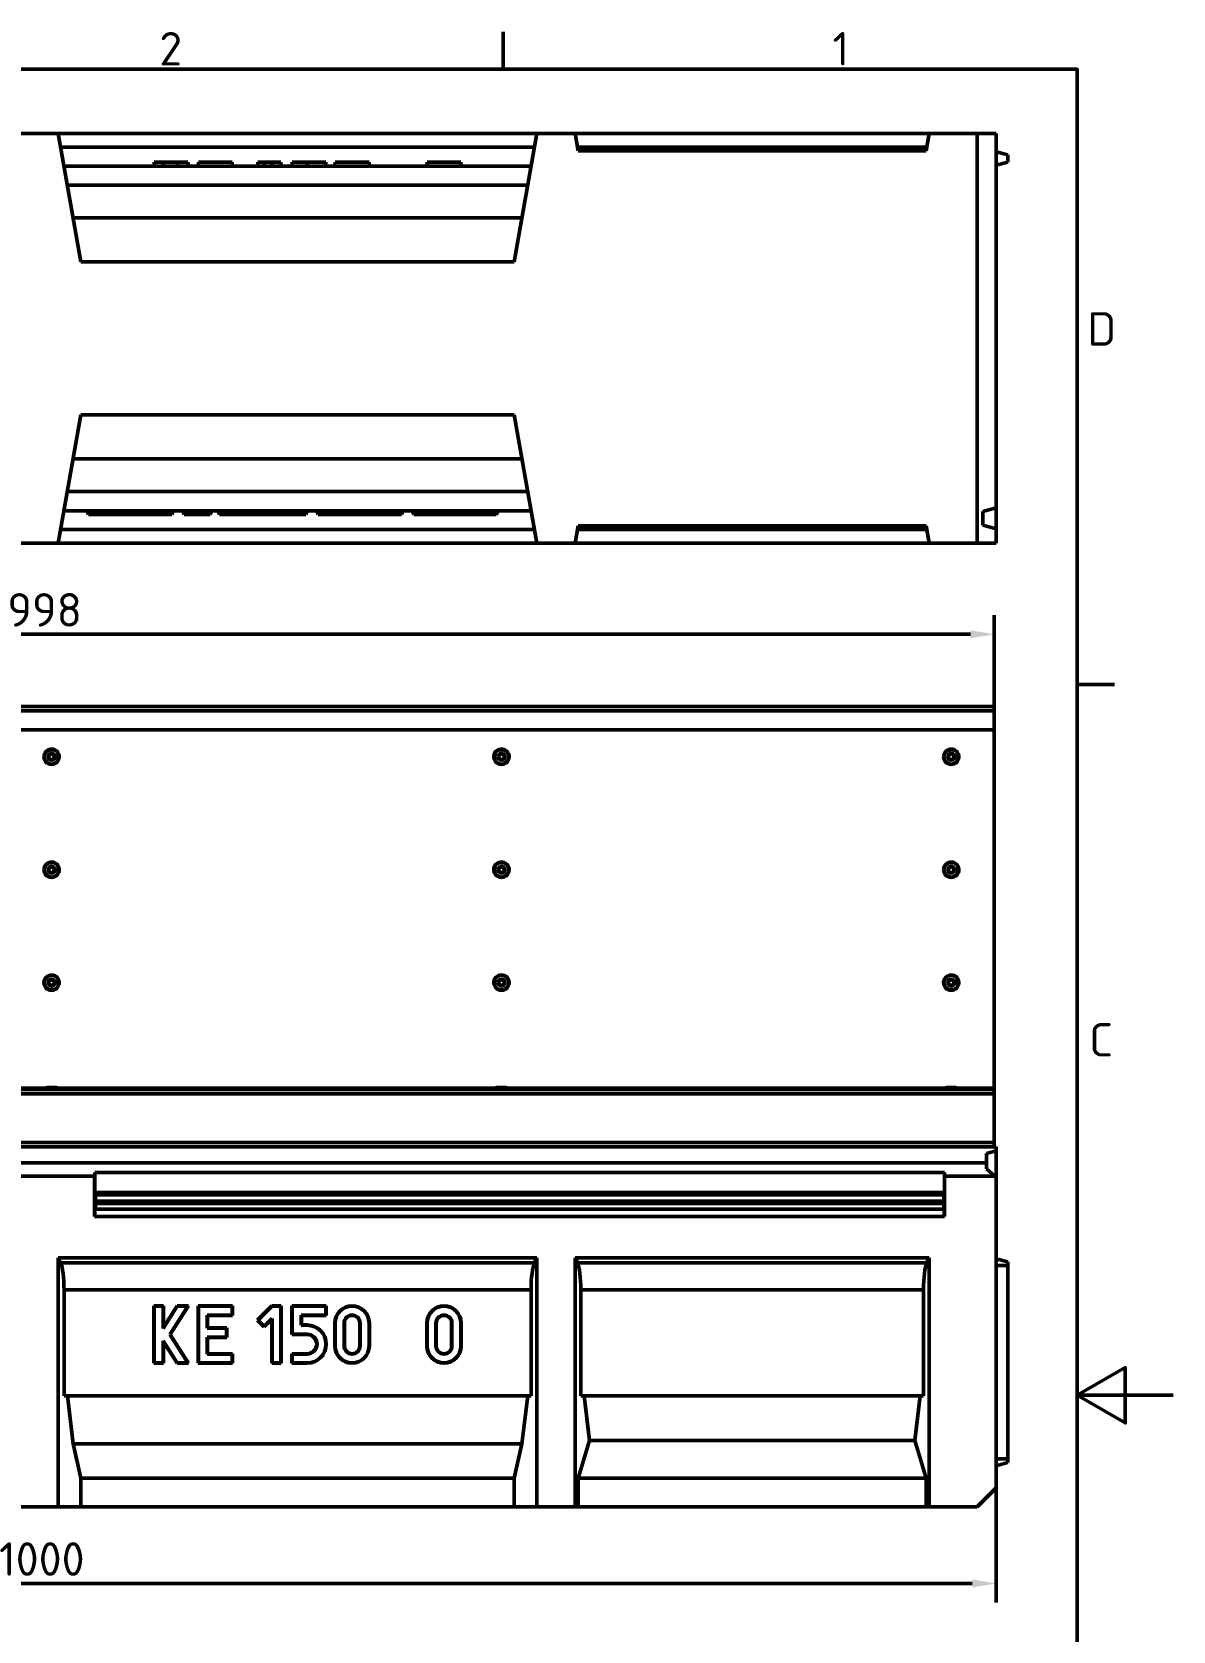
# Model space of a CAD drawing. Header units: millimetres. Extents: x 0 to 2100, y 0 to 1485.
# Drawn here: x 1504 to 2100, y 619 to 1455 of the extents above; entities that cross this region are included whole.
import ezdxf

# ---------------------------------------------------------------- set-up
doc = ezdxf.new("R2010")
doc.units = ezdxf.units.MM
doc.header["$LTSCALE"] = 5
doc.layers.get('0').update_dxf_attribs({"lineweight": 50})
doc.layers.get('Defpoints').update_dxf_attribs({"lineweight": 50})
for name, color, linetype, lineweight in [('Bemaßung (ISO)', 7, 'Continuous', 50), ('Rahmen (ISO)', 7, 'Continuous', 50), ('Sichtbar (ISO)', 7, 'Continuous', 50), ('Sichtbar schmal (ISO)', 7, 'Continuous', 50)]:
    doc.layers.add(name, color=color, linetype=linetype, lineweight=lineweight)
doc.styles.add('Notiztext (DIN)', font='isocpeur.ttf')
doc.styles.add('TXT 3_5', font='isocpeur.ttf')
doc.dimstyles.new('Anrin Standard (DIN)', dxfattribs={"dimscale": 5, "dimtxt": 3.5, "dimasz": 2.5, "dimexe": 2, "dimexo": 0, "dimgap": 0.8, "dimtad": 1, "dimrnd": 1e-08, "dimtxsty": 'TXT 3_5', "dimcen": 0.09, "dimdle": 10, "dimclrd": 256, "dimclre": 256, "dimclrt": 256, "dimadec": 0, "dimazin": 2, "dimtfac": 0.714286, "dimtmove": 0, "dimatfit": 3, "dimfxl": 1, "dimtolj": 1, "dimlwd": -1, "dimlwe": -1, "dimarcsym": 0})

# ---------------------------------------------------------------- blocks, each defined once
blk = doc.blocks.new('Ränder Standardrahmen')
at = {"layer": 'Rahmen (ISO)'}
for p, q in [((350, 287), (350, 290.9)), ((410, 222.75), (413.9, 222.75))]:
    blk.add_line(p, q, dxfattribs=at)
at = {"layer": 'Rahmen (ISO)', "flags": 128}
for points in [[(10, 10), (10, 287), (410, 287), (410, 10), (10, 10)], [(420, 148.5), (410, 148.5), (415, 151.39), (415, 145.61), (410, 148.5)]]:
    blk.add_lwpolyline(points, dxfattribs=at)
at = {"layer": 'Rahmen (ISO)', "char_height": 3.5, "attachment_point": 7, "style": 'Notiztext (DIN)'}
for s, insert in [('2', (314.08, 287.4)), ('1', (384.42, 287.4)), ('D', (411.05, 258.13)), ('C', (411.23, 183.88))]:
    blk.add_mtext(s, dxfattribs=dict(at, insert=insert))
blk = doc.blocks.new('*D13')
at = {"layer": 'Bemaßung (ISO)', "transparency": 16777216}
for p, q in [((1008.63, 1089.93), (1008.63, 1149.93)), ((2006.63, 1089.93), (2006.63, 1149.93)), ((1021.13, 1139.93), (1994.13, 1139.93))]:
    blk.add_line(p, q, dxfattribs=at)
for points in [[(1021.13, 1142.02), (1021.13, 1137.85), (1008.63, 1139.93)], [(1994.13, 1142.02), (1994.13, 1137.85), (2006.63, 1139.93)]]:
    blk.add_solid(points, dxfattribs=at)
at = {"layer": 'Defpoints', "color": 0, "transparency": 16777216}
for p in [(2006.63, 1139.93), (1008.63, 1089.93), (2006.63, 1089.93)]:
    blk.add_point(p, dxfattribs=at)
at = {"layer": 'Bemaßung (ISO)', "transparency": 16777216, "insert": (1491, 1161.43), "char_height": 17.5, "attachment_point": 1, "style": 'TXT 3_5'}
blk.add_mtext('\\A1;998', dxfattribs=at)
blk = doc.blocks.new('*D14')
at = {"layer": 'Bemaßung (ISO)', "transparency": 16777216}
for p, q in [((1007.63, 694.18), (1007.63, 634.18)), ((2007.63, 694.18), (2007.63, 634.18)), ((1020.13, 644.18), (1995.13, 644.18))]:
    blk.add_line(p, q, dxfattribs=at)
for points in [[(1020.13, 646.27), (1020.13, 642.1), (1007.63, 644.18)], [(1995.13, 646.27), (1995.13, 642.1), (2007.63, 644.18)]]:
    blk.add_solid(points, dxfattribs=at)
at = {"layer": 'Defpoints', "color": 0, "transparency": 16777216}
for p in [(1007.63, 694.18), (2007.63, 694.18), (2007.63, 644.18)]:
    blk.add_point(p, dxfattribs=at)
at = {"layer": 'Bemaßung (ISO)', "transparency": 16777216, "insert": (1486.63, 665.68), "char_height": 17.5, "attachment_point": 1, "style": 'TXT 3_5'}
blk.add_mtext('\\A1;1000', dxfattribs=at)

msp = doc.modelspace()

# ---------------------------------------------------------------- linework, layer by layer
at = {"layer": 'Sichtbar (ISO)'}
for p, q in [((1497.626, 1401.479), (1517.626, 1401.479)), ((1767.626, 1401.479), (1517.626, 1401.479)), ((1517.626, 1401.479), (1529.44, 1334.479)), ((1755.812, 1334.479), (1767.626, 1401.479)), ((1767.626, 1401.479), (1787.626, 1401.479)), ((1972.626, 1401.479), (1787.626, 1401.479)), ((1787.626, 1401.479), (1789.213, 1392.479)), ((1971.039, 1392.479), (1972.626, 1401.479)), ((1972.626, 1401.479), (1997.626, 1401.479)), ((1997.626, 1401.479), (1997.626, 1187.479)), ((2007.626, 1401.479), (1997.626, 1401.479)), ((2007.626, 1205.979), (2007.626, 1401.479)), ((1567.626, 1384.479), (1567.801, 1386.479)), ((1572.451, 1386.479), (1567.801, 1386.479)), ((1579.804, 1386.479), (1572.451, 1386.479)), ((1572.626, 1384.479), (1572.451, 1386.479)), ((1579.707, 1384.479), (1579.804, 1386.479)), ((1585.308, 1386.479), (1579.804, 1386.479)), ((1585.626, 1384.479), (1585.308, 1386.479)), ((1590.626, 1384.479), (1590.801, 1386.479)), ((1608.451, 1386.479), (1590.801, 1386.479)), ((1608.626, 1384.479), (1608.451, 1386.479)), ((1621.626, 1384.479), (1621.873, 1386.479)), ((1625.161, 1386.479), (1621.873, 1386.479)), ((1629.301, 1386.479), (1625.161, 1386.479)), ((1625.161, 1384.479), (1625.161, 1386.479)), ((1629.126, 1384.479), (1629.301, 1386.479)), ((1633.951, 1386.479), (1629.301, 1386.479)), ((1634.126, 1384.479), (1633.951, 1386.479)), ((1639.626, 1384.479), (1639.801, 1386.479)), ((1647.626, 1386.479), (1639.801, 1386.479)), ((1647.626, 1386.479), (1657.451, 1386.479)), ((1657.451, 1386.479), (1657.626, 1384.479)), ((1662.126, 1384.479), (1662.301, 1386.479)), ((1662.301, 1386.479), (1679.951, 1386.479)), ((1680.126, 1384.479), (1679.951, 1386.479)), ((1710.126, 1384.479), (1710.301, 1386.479)), ((1710.301, 1386.479), (1727.951, 1386.479)), ((1728.126, 1384.479), (1727.951, 1386.479)), ((1971.039, 1392.479), (1789.213, 1392.479)), ((2007.626, 1391.979), (2013.626, 1390.371)), ((2007.626, 1384.979), (2013.626, 1386.586)), ((2013.626, 1390.371), (2013.626, 1386.586)), ((1764.628, 1384.479), (1520.623, 1384.479)), ((1762.865, 1374.479), (1522.387, 1374.479)), ((1759.867, 1357.479), (1525.384, 1357.479)), ((1755.812, 1334.479), (1529.44, 1334.479)), ((1529.44, 1254.479), (1517.626, 1187.479)), ((1755.812, 1254.479), (1529.44, 1254.479)), ((1767.626, 1187.479), (1755.812, 1254.479)), ((1759.867, 1231.479), (1525.384, 1231.479)), ((1762.865, 1214.479), (1522.387, 1214.479)), ((1764.628, 1204.479), (1520.623, 1204.479)), ((1532.626, 1204.479), (1533.354, 1202.479)), ((1547.626, 1204.479), (1547.324, 1202.479)), ((1562.626, 1204.479), (1563.354, 1202.479)), ((1577.626, 1204.479), (1576.898, 1202.479)), ((1582.626, 1204.479), (1583.354, 1202.479)), ((1597.626, 1204.479), (1596.898, 1202.479)), ((1601.126, 1204.479), (1601.854, 1202.479)), ((1617.626, 1204.479), (1616.898, 1202.479)), ((1632.626, 1204.479), (1633.354, 1202.479)), ((1647.626, 1204.479), (1646.898, 1202.479)), ((1652.626, 1204.479), (1653.354, 1202.479)), ((1667.626, 1204.479), (1667.324, 1202.479)), ((1682.626, 1204.479), (1683.354, 1202.479)), ((1697.626, 1204.479), (1696.898, 1202.479)), ((1702.626, 1204.479), (1703.354, 1202.479)), ((1717.626, 1204.479), (1716.898, 1202.479)), ((1731.626, 1204.479), (1732.194, 1202.479)), ((1732.626, 1204.479), (1733.194, 1202.479)), ((1747.626, 1204.479), (1746.448, 1202.479)), ((2000.626, 1204.103), (2007.626, 1205.979)), ((2000.626, 1196.854), (2000.626, 1204.103)), ((2007.626, 1205.979), (2007.626, 1194.979)), ((1533.354, 1202.479), (1547.324, 1202.479)), ((1547.324, 1202.479), (1563.354, 1202.479)), ((1563.354, 1202.479), (1576.898, 1202.479)), ((1583.354, 1202.479), (1596.898, 1202.479)), ((1601.854, 1202.479), (1616.898, 1202.479)), ((1616.898, 1202.479), (1625.126, 1202.479)), ((1625.126, 1202.479), (1633.354, 1202.479)), ((1633.354, 1202.479), (1646.898, 1202.479)), ((1653.354, 1202.479), (1667.324, 1202.479)), ((1667.324, 1202.479), (1683.354, 1202.479)), ((1683.354, 1202.479), (1696.898, 1202.479)), ((1703.354, 1202.479), (1716.898, 1202.479)), ((1716.898, 1202.479), (1732.194, 1202.479)), ((1732.194, 1202.479), (1733.194, 1202.479)), ((1733.194, 1202.479), (1746.448, 1202.479)), ((1789.213, 1196.479), (1787.626, 1187.479)), ((1971.039, 1196.479), (1789.213, 1196.479)), ((1972.626, 1187.479), (1971.039, 1196.479)), ((2007.626, 1194.979), (2000.626, 1196.854)), ((2007.626, 1187.479), (2007.626, 1194.979)), ((1517.626, 1187.479), (1497.626, 1187.479)), ((1767.626, 1187.479), (1517.626, 1187.479)), ((1787.626, 1187.479), (1767.626, 1187.479)), ((1972.626, 1187.479), (1787.626, 1187.479)), ((1997.626, 1187.479), (1972.626, 1187.479)), ((1997.626, 1187.479), (2007.626, 1187.479)), ((2006.626, 1102.184), (1008.626, 1102.184)), ((2006.626, 1102.184), (2006.626, 1099.934)), ((2006.626, 1089.973), (2006.626, 1099.934)), ((1008.626, 1089.973), (2006.626, 1089.973)), ((2006.626, 1089.934), (1008.626, 1089.934)), ((2006.626, 1089.934), (2006.626, 1089.973)), ((2006.626, 902.914), (2006.626, 1089.934)), ((1510.126, 1075.93), (1510.126, 1075.922)), ((1518.126, 1075.93), (1518.126, 1075.922)), ((1745.126, 1075.93), (1745.126, 1075.922)), ((1753.126, 1075.93), (1753.126, 1075.922)), ((1980.126, 1075.93), (1980.126, 1075.922)), ((1988.126, 1075.93), (1988.126, 1075.922)), ((1510.126, 1016.95), (1510.126, 1016.943)), ((1518.126, 1016.95), (1518.126, 1016.943)), ((1745.126, 1016.95), (1745.126, 1016.943)), ((1753.126, 1016.95), (1753.126, 1016.943)), ((1980.126, 1016.95), (1980.126, 1016.943)), ((1988.126, 1016.95), (1988.126, 1016.943)), ((1510.126, 957.971), (1510.126, 957.963)), ((1518.126, 957.971), (1518.126, 957.963)), ((1745.126, 957.971), (1745.126, 957.963)), ((1753.126, 957.971), (1753.126, 957.963)), ((1980.126, 957.971), (1980.126, 957.963)), ((1988.126, 957.971), (1988.126, 957.963)), ((2006.626, 902.184), (1008.626, 902.184)), ((1510.126, 902.483), (1510.126, 902.184)), ((1512.326, 903.184), (1515.926, 903.184)), ((1518.126, 902.483), (1518.126, 902.184)), ((1745.126, 902.483), (1745.126, 902.184)), ((1747.326, 903.184), (1750.926, 903.184)), ((1753.126, 902.483), (1753.126, 902.184)), ((1980.126, 902.483), (1980.126, 902.184)), ((1982.326, 903.184), (1985.926, 903.184)), ((1988.126, 902.483), (1988.126, 902.184)), ((2006.626, 902.184), (2006.626, 902.914)), ((2006.626, 902.184), (2006.626, 899.934)), ((2006.626, 874.434), (2006.626, 899.934)), ((2007.626, 872.184), (1007.626, 872.184)), ((2002.626, 868.669), (2007.626, 870.216)), ((2002.626, 863.884), (2002.626, 868.669)), ((2006.626, 874.434), (2006.626, 872.184)), ((2007.626, 870.216), (2007.626, 872.184)), ((2007.626, 870.216), (2007.626, 856.01)), ((2002.626, 863.884), (1012.626, 863.884)), ((2002.626, 860.686), (2002.626, 863.884)), ((2006.869, 856.884), (2002.626, 860.686)), ((1536.626, 856.884), (1478.626, 856.884)), ((1536.713, 858.884), (1536.626, 856.884)), ((1536.626, 856.884), (1536.626, 835.884)), ((1980.538, 858.884), (1536.713, 858.884)), ((1536.713, 858.884), (1536.713, 848.384)), ((1980.626, 856.884), (1980.538, 858.884)), ((1980.538, 848.384), (1980.538, 858.884)), ((2006.869, 856.884), (1980.626, 856.884)), ((1980.626, 856.884), (1980.626, 835.884)), ((2006.869, 856.884), (2007.626, 856.01)), ((2007.626, 694.184), (2007.626, 856.01)), ((1980.538, 848.384), (1536.713, 848.384)), ((1536.713, 848.384), (1536.888, 847.229)), ((1537.063, 843.765), (1537.063, 842.541)), ((1980.188, 842.541), (1980.188, 843.765)), ((1980.363, 847.229), (1980.538, 848.384)), ((1536.961, 839.712), (1536.626, 835.884)), ((1980.626, 835.884), (1536.626, 835.884)), ((1980.626, 835.884), (1980.291, 839.712)), ((1767.626, 814.184), (1517.626, 814.184)), ((1517.626, 684.184), (1517.626, 814.184)), ((1517.626, 814.184), (1518.883, 811.588)), ((1766.368, 811.588), (1767.626, 814.184)), ((1767.626, 684.184), (1767.626, 814.184)), ((1972.626, 814.184), (1787.626, 814.184)), ((1787.626, 684.184), (1787.626, 814.184)), ((1787.626, 814.184), (1788.883, 811.588)), ((1971.368, 811.588), (1972.626, 814.184)), ((1972.626, 684.184), (1972.626, 814.184)), ((2013.626, 812.076), (2007.626, 813.684)), ((2013.626, 812.076), (2013.626, 810.184)), ((2013.626, 709.184), (2013.626, 810.184)), ((1520.623, 797.493), (1520.623, 742.184)), ((1764.628, 742.184), (1764.628, 797.493)), ((1790.623, 797.493), (1790.623, 742.184)), ((1969.628, 742.184), (1969.628, 797.493)), ((1567.626, 789.184), (1567.801, 789.009)), ((1567.626, 759.184), (1567.626, 789.184)), ((1567.626, 789.184), (1572.626, 789.184)), ((1567.801, 759.359), (1567.801, 789.009)), ((1567.801, 789.009), (1572.451, 789.009)), ((1572.626, 789.184), (1572.451, 789.009)), ((1572.451, 789.009), (1572.451, 777.399)), ((1572.451, 777.399), (1579.804, 789.009)), ((1572.626, 789.184), (1572.626, 778.002)), ((1572.626, 778.002), (1579.707, 789.184)), ((1585.308, 789.009), (1575.919, 774.184)), ((1585.626, 789.184), (1576.126, 774.184)), ((1579.707, 789.184), (1579.804, 789.009)), ((1579.707, 789.184), (1585.626, 789.184)), ((1579.804, 789.009), (1585.308, 789.009)), ((1585.626, 789.184), (1585.308, 789.009)), ((1590.626, 789.184), (1608.626, 789.184)), ((1590.626, 789.184), (1590.801, 789.009)), ((1590.626, 759.184), (1590.626, 789.184)), ((1590.801, 789.009), (1608.451, 789.009)), ((1590.801, 759.359), (1590.801, 789.009)), ((1608.626, 789.184), (1608.451, 789.009)), ((1608.451, 789.009), (1608.451, 784.359)), ((1608.626, 789.184), (1608.626, 784.184)), ((1621.626, 781.684), (1629.126, 789.184)), ((1621.873, 781.684), (1629.198, 789.009)), ((1629.126, 789.184), (1634.126, 789.184)), ((1629.126, 789.184), (1629.198, 789.009)), ((1629.198, 789.009), (1633.951, 789.009)), ((1634.126, 789.184), (1633.951, 789.009)), ((1633.951, 789.009), (1633.951, 759.359)), ((1634.126, 789.184), (1634.126, 759.184)), ((1639.626, 789.184), (1639.801, 789.009)), ((1639.626, 774.184), (1639.626, 789.184)), ((1639.626, 789.184), (1657.626, 789.184)), ((1639.801, 774.359), (1639.801, 789.009)), ((1639.801, 789.009), (1657.451, 789.009)), ((1657.626, 789.184), (1657.451, 789.009)), ((1657.451, 789.009), (1657.451, 784.359)), ((1657.626, 789.184), (1657.626, 784.184)), ((1572.626, 778.002), (1572.451, 777.399)), ((1608.451, 784.359), (1595.451, 784.359)), ((1595.626, 784.184), (1595.451, 784.359)), ((1595.451, 784.359), (1595.451, 777.509)), ((1595.626, 777.684), (1595.451, 777.509)), ((1595.451, 777.509), (1605.451, 777.509)), ((1608.626, 784.184), (1595.626, 784.184)), ((1595.626, 784.184), (1595.626, 777.684)), ((1595.626, 777.684), (1605.626, 777.684)), ((1605.626, 777.684), (1605.451, 777.509)), ((1605.451, 777.509), (1605.451, 772.859)), ((1605.626, 777.684), (1605.626, 772.684)), ((1608.626, 784.184), (1608.451, 784.359)), ((1621.626, 781.684), (1621.873, 781.684)), ((1625.161, 778.148), (1621.626, 781.684)), ((1625.161, 778.396), (1621.873, 781.684)), ((1629.301, 782.535), (1625.161, 778.396)), ((1629.126, 782.113), (1625.161, 778.148)), ((1625.161, 778.148), (1625.161, 778.396)), ((1629.126, 782.113), (1629.301, 782.535)), ((1629.126, 759.184), (1629.126, 782.113)), ((1629.301, 759.359), (1629.301, 782.535)), ((1657.451, 784.359), (1644.451, 784.359)), ((1644.626, 784.184), (1644.451, 784.359)), ((1644.451, 784.359), (1644.451, 779.009)), ((1644.626, 779.184), (1644.451, 779.009)), ((1644.451, 779.009), (1647.626, 779.009)), ((1657.626, 784.184), (1644.626, 784.184)), ((1644.626, 784.184), (1644.626, 779.184)), ((1644.626, 779.184), (1647.626, 779.184)), ((1657.626, 784.184), (1657.451, 784.359)), ((1662.126, 768.184), (1662.126, 780.184)), ((1662.301, 768.184), (1662.301, 780.184)), ((1666.951, 768.184), (1666.951, 780.184)), ((1667.126, 780.184), (1667.126, 768.184)), ((1675.126, 768.184), (1675.126, 780.184)), ((1675.301, 780.184), (1675.301, 768.184)), ((1679.951, 780.184), (1679.951, 768.184)), ((1680.126, 780.184), (1680.126, 768.184)), ((1710.126, 768.184), (1710.126, 780.184)), ((1710.301, 768.184), (1710.301, 780.184)), ((1714.951, 768.184), (1714.951, 780.184)), ((1715.126, 780.184), (1715.126, 768.184)), ((1723.126, 768.184), (1723.126, 780.184)), ((1723.301, 780.184), (1723.301, 768.184)), ((1727.951, 780.184), (1727.951, 768.184)), ((1728.126, 780.184), (1728.126, 768.184)), ((1579.804, 759.359), (1572.451, 770.968)), ((1572.626, 770.365), (1572.451, 770.968)), ((1572.451, 770.968), (1572.451, 759.359)), ((1579.707, 759.184), (1572.626, 770.365)), ((1572.626, 770.365), (1572.626, 759.184)), ((1576.126, 774.184), (1575.919, 774.184)), ((1575.919, 774.184), (1585.308, 759.359)), ((1576.126, 774.184), (1585.626, 759.184)), ((1605.451, 772.859), (1595.451, 772.859)), ((1595.626, 772.684), (1595.451, 772.859)), ((1595.451, 772.859), (1595.451, 764.009)), ((1605.626, 772.684), (1595.626, 772.684)), ((1595.626, 772.684), (1595.626, 764.184)), ((1605.626, 772.684), (1605.451, 772.859)), ((1639.626, 774.184), (1639.801, 774.359)), ((1647.626, 774.184), (1639.626, 774.184)), ((1647.626, 774.359), (1639.801, 774.359)), ((1595.626, 764.184), (1595.451, 764.009)), ((1595.451, 764.009), (1608.451, 764.009)), ((1595.626, 764.184), (1608.626, 764.184)), ((1608.626, 764.184), (1608.451, 764.009)), ((1608.451, 764.009), (1608.451, 759.359)), ((1608.626, 764.184), (1608.626, 759.184)), ((1639.626, 764.184), (1639.801, 764.009)), ((1639.626, 759.184), (1639.626, 764.184)), ((1639.626, 764.184), (1647.626, 764.184)), ((1639.801, 759.359), (1639.801, 764.009)), ((1639.801, 764.009), (1647.626, 764.009)), ((1567.626, 759.184), (1567.801, 759.359)), ((1572.626, 759.184), (1567.626, 759.184)), ((1572.451, 759.359), (1567.801, 759.359)), ((1572.626, 759.184), (1572.451, 759.359)), ((1579.707, 759.184), (1579.804, 759.359)), ((1585.626, 759.184), (1579.707, 759.184)), ((1585.308, 759.359), (1579.804, 759.359)), ((1585.626, 759.184), (1585.308, 759.359)), ((1590.626, 759.184), (1590.801, 759.359)), ((1608.626, 759.184), (1590.626, 759.184)), ((1608.451, 759.359), (1590.801, 759.359)), ((1608.626, 759.184), (1608.451, 759.359)), ((1629.126, 759.184), (1629.301, 759.359)), ((1634.126, 759.184), (1629.126, 759.184)), ((1633.951, 759.359), (1629.301, 759.359)), ((1634.126, 759.184), (1633.951, 759.359)), ((1639.626, 759.184), (1639.801, 759.359)), ((1647.626, 759.184), (1639.626, 759.184)), ((1647.626, 759.359), (1639.801, 759.359)), ((1764.628, 742.184), (1520.623, 742.184)), ((1522.387, 742.184), (1525.384, 717.184)), ((1759.867, 717.184), (1762.865, 742.184)), ((1969.628, 742.184), (1790.623, 742.184)), ((1792.387, 742.184), (1795.194, 718.769)), ((1965.057, 718.769), (1967.865, 742.184)), ((1789.213, 699.184), (1795.194, 718.769)), ((1795.194, 718.769), (1965.057, 718.769)), ((1965.057, 718.769), (1971.039, 699.184)), ((1759.867, 717.184), (1525.384, 717.184)), ((1525.384, 717.184), (1529.44, 699.184)), ((1755.812, 699.184), (1759.867, 717.184)), ((2013.626, 707.291), (2007.626, 705.684)), ((2013.626, 709.184), (2013.626, 707.291)), ((1755.812, 699.184), (1529.44, 699.184)), ((1529.44, 699.184), (1529.44, 684.184)), ((1755.812, 684.184), (1755.812, 699.184)), ((1789.213, 684.184), (1789.213, 699.184)), ((1971.039, 699.184), (1789.213, 699.184)), ((1971.039, 699.184), (1971.039, 684.184)), ((2007.626, 694.184), (1997.626, 684.184)), ((1497.626, 684.184), (1517.626, 684.184)), ((1517.626, 684.184), (1529.44, 684.184)), ((1755.812, 684.184), (1529.44, 684.184)), ((1755.812, 684.184), (1767.626, 684.184)), ((1767.626, 684.184), (1787.626, 684.184)), ((1787.626, 684.184), (1789.213, 684.184)), ((1971.039, 684.184), (1789.213, 684.184)), ((1971.039, 684.184), (1972.626, 684.184)), ((1972.626, 684.184), (1997.626, 684.184))]:
    msp.add_line(p, q, dxfattribs=at)
for centre, radius, start, end in [((1510.426, 902.483), 0.3, 113.84447, 180), ((1512.326, 898.184), 5, 90, 113.84447), ((1515.926, 898.184), 5, 66.15553, 90), ((1517.826, 902.483), 0.3, 0, 66.15553), ((1745.426, 902.483), 0.3, 113.84447, 180), ((1747.326, 898.184), 5, 90, 113.84447), ((1750.926, 898.184), 5, 66.15553, 90), ((1752.826, 902.483), 0.3, 0, 66.15553), ((1980.426, 902.483), 0.3, 113.84447, 180), ((1982.326, 898.184), 5, 90, 113.84447), ((1985.926, 898.184), 5, 66.15553, 90), ((1987.826, 902.483), 0.3, 0, 66.15553), ((1671.126, 780.184), 9, 0, 180), ((1671.126, 780.184), 8.825, 0, 180), ((1719.126, 780.184), 9, 0, 180), ((1719.126, 780.184), 8.825, 0, 180), ((1647.626, 769.184), 10, 270, 90), ((1647.626, 769.184), 9.825, 270, 90), ((1671.126, 780.184), 4.175, 0, 180), ((1671.126, 780.184), 4, 0, 180), ((1719.126, 780.184), 4.175, 0, 180), ((1719.126, 780.184), 4, 0, 180), ((1647.626, 769.184), 5.175, 270, 90), ((1647.626, 769.184), 5, 270, 90), ((1671.126, 768.184), 9, 180, 0), ((1671.126, 768.184), 8.825, 180, 0), ((1671.126, 768.184), 4.175, 180, 0), ((1671.126, 768.184), 4, 180, 0), ((1719.126, 768.184), 9, 180, 0), ((1719.126, 768.184), 8.825, 180, 0), ((1719.126, 768.184), 4.175, 180, 0), ((1719.126, 768.184), 4, 180, 0)]:
    msp.add_arc(centre, radius, start, end, dxfattribs=at)
for centre in [(1514.126, 1075.948), (1749.126, 1075.948), (1984.126, 1075.948), (1514.126, 1016.969), (1749.126, 1016.969), (1984.126, 1016.969), (1514.126, 957.989), (1749.126, 957.989), (1984.126, 957.989)]:
    msp.add_ellipse(centre, major_axis=(-1.5, 0), ratio=0.9996573, dxfattribs=at)
for centre, major_axis, ratio, start_param, end_param in [((1514.126, 1075.922), (1.5, 0), 0.9996573, 0.0087288, 3.1328639), ((1749.126, 1075.922), (1.5, 0), 0.9996573, 0.0087288, 3.1328639), ((1984.126, 1075.922), (1.5, 0), 0.9996573, 0.0087288, 3.1328639), ((1514.126, 1075.922), (4, 0), 0.9996573, 3.1415927, 6.2831853), ((1749.126, 1075.922), (4, 0), 0.9996573, 3.1415927, 6.2831853), ((1984.126, 1075.922), (4, 0), 0.9996573, 3.1415927, 6.2831853), ((1514.126, 1016.943), (4, 0), 0.9996573, 3.1415927, 6.2831853), ((1514.126, 1016.943), (1.5, 0), 0.9996573, 0.0087288, 3.1328639), ((1749.126, 1016.943), (4, 0), 0.9996573, 3.1415927, 6.2831853), ((1749.126, 1016.943), (1.5, 0), 0.9996573, 0.0087288, 3.1328639), ((1984.126, 1016.943), (4, 0), 0.9996573, 3.1415927, 6.2831853), ((1984.126, 1016.943), (1.5, 0), 0.9996573, 0.0087288, 3.1328639), ((1514.126, 957.963), (4, 0), 0.9996573, 3.1415927, 6.2831853), ((1514.126, 957.963), (1.5, 0), 0.9996573, 0.0087288, 3.1328639), ((1749.126, 957.963), (4, 0), 0.9996573, 3.1415927, 6.2831853), ((1749.126, 957.963), (1.5, 0), 0.9996573, 0.0087288, 3.1328639), ((1984.126, 957.963), (4, 0), 0.9996573, 3.1415927, 6.2831853), ((1984.126, 957.963), (1.5, 0), 0.9996573, 0.0087288, 3.1328639), ((1536.713, 843.765), (0, 4), 0.0874887, 4.712389, 5.7595865), ((1980.538, 843.765), (0, -4), 0.0874887, 3.6651914, 4.712389), ((1536.713, 842.541), (0, 4), 0.0874887, 3.9269908, 4.712389), ((1980.538, 842.541), (0, -4), 0.0874887, 4.712389, 5.4977871), ((1517.978, 797.493), (0, 15), 0.176327, 4.712389, 5.9341195), ((1767.273, 797.493), (0, -15), 0.176327, 3.4906585, 4.712389), ((1787.978, 797.493), (0, 15), 0.176327, 4.712389, 5.9341195), ((1972.273, 797.493), (0, -15), 0.176327, 3.4906585, 4.712389)]:
    msp.add_ellipse(centre, major_axis=major_axis, ratio=ratio, start_param=start_param, end_param=end_param, dxfattribs=at)
for points in [[(1510.126, 1075.93), (1510.126, 1076.357), (1510.195, 1076.783), (1510.463, 1077.593), (1510.662, 1077.976), (1511.172, 1078.66), (1511.482, 1078.961), (1512.181, 1079.45), (1512.57, 1079.639), (1513.388, 1079.883), (1513.816, 1079.94), (1514.669, 1079.915), (1515.093, 1079.833), (1515.895, 1079.542), (1516.272, 1079.331), (1516.942, 1078.802), (1517.234, 1078.483), (1517.702, 1077.77), (1517.879, 1077.376), (1518.08, 1076.627), (1518.126, 1076.279), (1518.126, 1075.93)], [(1745.126, 1075.93), (1745.126, 1076.357), (1745.195, 1076.783), (1745.463, 1077.593), (1745.662, 1077.976), (1746.172, 1078.66), (1746.482, 1078.961), (1747.181, 1079.45), (1747.57, 1079.639), (1748.388, 1079.883), (1748.816, 1079.94), (1749.669, 1079.915), (1750.093, 1079.833), (1750.895, 1079.542), (1751.272, 1079.331), (1751.942, 1078.802), (1752.234, 1078.483), (1752.702, 1077.77), (1752.879, 1077.376), (1753.08, 1076.627), (1753.126, 1076.279), (1753.126, 1075.93)], [(1980.126, 1075.93), (1980.126, 1076.357), (1980.195, 1076.783), (1980.463, 1077.593), (1980.662, 1077.976), (1981.172, 1078.66), (1981.482, 1078.961), (1982.181, 1079.45), (1982.57, 1079.639), (1983.388, 1079.883), (1983.816, 1079.94), (1984.669, 1079.915), (1985.093, 1079.833), (1985.895, 1079.542), (1986.272, 1079.331), (1986.942, 1078.802), (1987.234, 1078.483), (1987.702, 1077.77), (1987.879, 1077.376), (1988.08, 1076.627), (1988.126, 1076.279), (1988.126, 1075.93)], [(1510.126, 1016.95), (1510.126, 1017.377), (1510.195, 1017.803), (1510.463, 1018.613), (1510.662, 1018.996), (1511.172, 1019.68), (1511.482, 1019.981), (1512.181, 1020.471), (1512.57, 1020.659), (1513.388, 1020.903), (1513.816, 1020.96), (1514.669, 1020.935), (1515.093, 1020.854), (1515.895, 1020.562), (1516.272, 1020.351), (1516.942, 1019.822), (1517.234, 1019.503), (1517.702, 1018.791), (1517.879, 1018.396), (1518.08, 1017.648), (1518.126, 1017.299), (1518.126, 1016.95)], [(1745.126, 1016.95), (1745.126, 1017.377), (1745.195, 1017.803), (1745.463, 1018.613), (1745.662, 1018.996), (1746.172, 1019.68), (1746.482, 1019.981), (1747.181, 1020.471), (1747.57, 1020.659), (1748.388, 1020.903), (1748.816, 1020.96), (1749.669, 1020.935), (1750.093, 1020.854), (1750.895, 1020.562), (1751.272, 1020.351), (1751.942, 1019.822), (1752.234, 1019.503), (1752.702, 1018.791), (1752.879, 1018.396), (1753.08, 1017.648), (1753.126, 1017.299), (1753.126, 1016.95)], [(1980.126, 1016.95), (1980.126, 1017.377), (1980.195, 1017.803), (1980.463, 1018.613), (1980.662, 1018.996), (1981.172, 1019.68), (1981.482, 1019.981), (1982.181, 1020.471), (1982.57, 1020.659), (1983.388, 1020.903), (1983.816, 1020.96), (1984.669, 1020.935), (1985.093, 1020.854), (1985.895, 1020.562), (1986.272, 1020.351), (1986.942, 1019.822), (1987.234, 1019.503), (1987.702, 1018.791), (1987.879, 1018.396), (1988.08, 1017.648), (1988.126, 1017.299), (1988.126, 1016.95)], [(1510.126, 957.971), (1510.126, 958.397), (1510.195, 958.824), (1510.463, 959.633), (1510.662, 960.016), (1511.172, 960.701), (1511.482, 961.002), (1512.181, 961.491), (1512.57, 961.679), (1513.388, 961.924), (1513.816, 961.98), (1514.669, 961.955), (1515.093, 961.874), (1515.895, 961.582), (1516.272, 961.371), (1516.942, 960.842), (1517.234, 960.524), (1517.702, 959.811), (1517.879, 959.417), (1518.08, 958.668), (1518.126, 958.319), (1518.126, 957.971)], [(1745.126, 957.971), (1745.126, 958.397), (1745.195, 958.824), (1745.463, 959.633), (1745.662, 960.016), (1746.172, 960.701), (1746.482, 961.002), (1747.181, 961.491), (1747.57, 961.679), (1748.388, 961.924), (1748.816, 961.98), (1749.669, 961.955), (1750.093, 961.874), (1750.895, 961.582), (1751.272, 961.371), (1751.942, 960.842), (1752.234, 960.524), (1752.702, 959.811), (1752.879, 959.417), (1753.08, 958.668), (1753.126, 958.319), (1753.126, 957.971)], [(1980.126, 957.971), (1980.126, 958.397), (1980.195, 958.824), (1980.463, 959.633), (1980.662, 960.016), (1981.172, 960.701), (1981.482, 961.002), (1982.181, 961.491), (1982.57, 961.679), (1983.388, 961.924), (1983.816, 961.98), (1984.669, 961.955), (1985.093, 961.874), (1985.895, 961.582), (1986.272, 961.371), (1986.942, 960.842), (1987.234, 960.524), (1987.702, 959.811), (1987.879, 959.417), (1988.08, 958.668), (1988.126, 958.319), (1988.126, 957.971)]]:
    msp.add_open_spline(points, degree=3, knots=[0, 0, 0, 0, 0.3199842, 0.3199842, 0.6399715, 0.6399715, 0.9599669, 0.9599669, 1.2799723, 1.2799723, 1.5999856, 1.5999856, 1.9200014, 1.9200014, 2.2400135, 2.2400135, 2.5600171, 2.5600171, 2.8800109, 2.8800109, 3.1415927, 3.1415927, 3.1415927, 3.1415927], dxfattribs=at)
at = {"layer": 'Sichtbar schmal (ISO)'}
for p, q in [((1766.368, 1394.348), (1518.883, 1394.348)), ((1647.626, 1384.479), (1647.626, 1386.479)), ((1971.368, 1394.348), (1788.883, 1394.348)), ((1625.126, 1204.479), (1625.126, 1202.479)), ((1766.368, 1194.609), (1518.883, 1194.609)), ((1971.368, 1194.609), (1788.883, 1194.609)), ((2006.626, 1099.934), (1008.626, 1099.934)), ((1510.706, 902.914), (1282.545, 902.914)), ((1510.126, 902.483), (1518.126, 902.483)), ((1510.304, 902.757), (1517.947, 902.757)), ((1745.706, 902.914), (1517.545, 902.914)), ((1745.126, 902.483), (1753.126, 902.483)), ((1745.304, 902.757), (1752.947, 902.757)), ((1980.706, 902.914), (1752.545, 902.914)), ((1980.126, 902.483), (1988.126, 902.483)), ((1980.304, 902.757), (1987.947, 902.757)), ((2006.626, 902.914), (1987.545, 902.914)), ((2006.626, 899.934), (1008.626, 899.934)), ((2006.626, 874.434), (1008.626, 874.434)), ((1980.363, 847.229), (1536.888, 847.229)), ((1980.188, 843.765), (1537.063, 843.765)), ((1980.291, 839.712), (1536.961, 839.712)), ((1980.188, 842.541), (1537.063, 842.541)), ((1766.368, 811.588), (1518.883, 811.588)), ((1971.368, 811.588), (1788.883, 811.588)), ((2007.626, 810.184), (2013.626, 810.184)), ((1764.628, 797.493), (1520.623, 797.493)), ((1969.628, 797.493), (1790.623, 797.493)), ((1647.626, 779.184), (1647.626, 779.009)), ((1662.126, 780.184), (1662.301, 780.184)), ((1667.126, 780.184), (1666.951, 780.184)), ((1675.126, 780.184), (1675.301, 780.184)), ((1680.126, 780.184), (1679.951, 780.184)), ((1710.126, 780.184), (1710.301, 780.184)), ((1715.126, 780.184), (1714.951, 780.184)), ((1723.126, 780.184), (1723.301, 780.184)), ((1728.126, 780.184), (1727.951, 780.184)), ((1647.626, 774.184), (1647.626, 774.359)), ((1647.626, 764.184), (1647.626, 764.009)), ((1662.126, 768.184), (1662.301, 768.184)), ((1667.126, 768.184), (1666.951, 768.184)), ((1675.126, 768.184), (1675.301, 768.184)), ((1680.126, 768.184), (1679.951, 768.184)), ((1710.126, 768.184), (1710.301, 768.184)), ((1715.126, 768.184), (1714.951, 768.184)), ((1723.126, 768.184), (1723.301, 768.184)), ((1728.126, 768.184), (1727.951, 768.184)), ((1647.626, 759.184), (1647.626, 759.359)), ((2007.626, 709.184), (2013.626, 709.184))]:
    msp.add_line(p, q, dxfattribs=at)
for centre, major_axis in [((1514.126, 1075.937), (-3.821, 0)), ((1514.126, 1075.948), (-1.8, 0)), ((1749.126, 1075.937), (-3.821, 0)), ((1749.126, 1075.948), (-1.8, 0)), ((1984.126, 1075.937), (-3.821, 0)), ((1984.126, 1075.948), (-1.8, 0)), ((1514.126, 1016.958), (-3.821, 0)), ((1749.126, 1016.958), (-3.821, 0)), ((1984.126, 1016.958), (-3.821, 0)), ((1514.126, 1016.969), (-1.8, 0)), ((1749.126, 1016.969), (-1.8, 0)), ((1984.126, 1016.969), (-1.8, 0)), ((1514.126, 957.978), (-3.821, 0)), ((1749.126, 957.978), (-3.821, 0)), ((1984.126, 957.978), (-3.821, 0)), ((1514.126, 957.989), (-1.8, 0)), ((1749.126, 957.989), (-1.8, 0)), ((1984.126, 957.989), (-1.8, 0))]:
    msp.add_ellipse(centre, major_axis=major_axis, ratio=0.9996573, dxfattribs=at)
for centre in [(1514.126, 1075.93), (1749.126, 1075.93), (1984.126, 1075.93), (1514.126, 1016.95), (1749.126, 1016.95), (1984.126, 1016.95), (1514.126, 957.971), (1749.126, 957.971), (1984.126, 957.971)]:
    msp.add_ellipse(centre, major_axis=(4, 0), ratio=0.9996573, start_param=3.1415927, end_param=6.2831853, dxfattribs=at)

# ---------------------------------------------------------------- block references
at = {"xscale": 5, "yscale": 5, "zscale": 5}
msp.add_blockref('Ränder Standardrahmen', (0, 0), dxfattribs=at)

# ---------------------------------------------------------------- dimensions: what is measured, and where the dimension line sits
at = {"layer": 'Bemaßung (ISO)'}
dim = msp.add_linear_dim(base=(2006.626, 1139.934), p1=(1008.626, 1089.934), p2=(2006.626, 1089.934), angle=180, dimstyle='Anrin Standard (DIN)', override={"dimgap": 0.8, "dimdec": 2, "dimtol": 0, "dimlim": 0, "dimtp": 0, "dimtm": 0, "dimtdec": 2, "dimtofl": 0, "dimatfit": 1}, dxfattribs=at)
dim.commit()
dim.dimension.update_dxf_attribs({"geometry": '*D13', "text_midpoint": (1507.626, 1139.934), "dimtype": 160})
dim = msp.add_linear_dim(base=(2007.626, 644.184), p1=(1007.626, 694.184), p2=(2007.626, 694.184), dimstyle='Anrin Standard (DIN)', override={"dimgap": 0.8, "dimdec": 2, "dimtol": 0, "dimlim": 0, "dimtp": 0, "dimtm": 0, "dimtdec": 2, "dimtofl": 0, "dimatfit": 1}, dxfattribs=at)
dim.commit()
dim.dimension.update_dxf_attribs({"geometry": '*D14', "text_midpoint": (1507.626, 644.184), "dimtype": 160})

doc.saveas('drawing.dxf')
